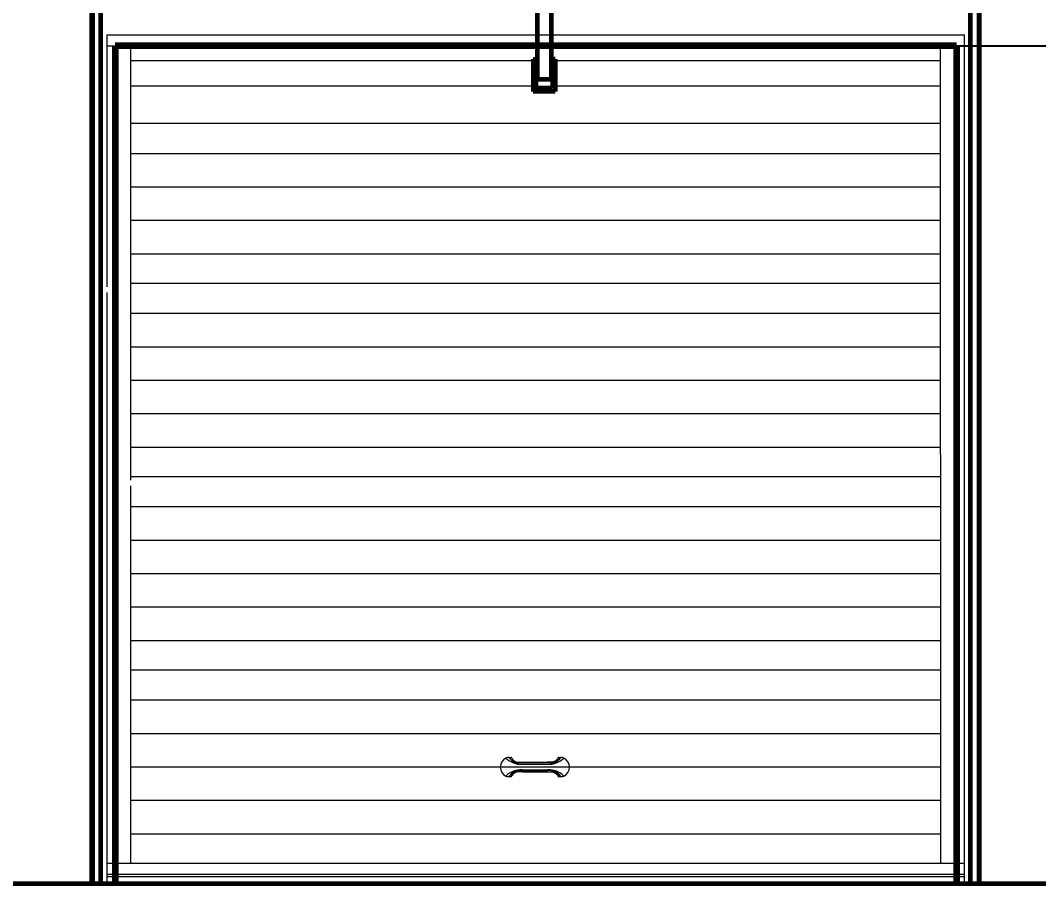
# Model space of a CAD drawing. Header units: millimetres. Extents: x 0 to 840, y 0 to 594.
# Drawn here: x 718.4 to 771.4, y 217.3 to 262.2 of the extents above; entities that cross this region are included whole.
import ezdxf

# ---------------------------------------------------------------- set-up
doc = ezdxf.new("R2010")
doc.units = ezdxf.units.MM
for name, pattern in [('K5LT_BASIC', [0]), ('K5LT_REINFORCED', [0]), ('K5LT_THIN', [0]), ('K5LT_THIN_INCLUDED_TO_HATCHING', [0])]:
    doc.linetypes.add(name, pattern=pattern)
doc.layers.add('Системный слой', color=7, linetype='Continuous')
doc.styles.add('KDIMTEXTSTYLE', font='GOST_AU.SHX', dxfattribs={"width": 0.96, "oblique": 15, "height": 5})
doc.dimstyles.new('KDIMSTYLE (0.03)', dxfattribs={"dimtxt": 5, "dimasz": 1, "dimexe": 2, "dimexo": 0, "dimgap": 1, "dimtad": 1, "dimlfac": 40, "dimtxsty": 'KDIMTEXTSTYLE', "dimsah": 1, "dimcen": 0, "dimdle": 1, "dimadec": 0, "dimazin": 0, "dimtfac": 0.667, "dimtmove": 0, "dimatfit": 3, "dimfxl": 1, "dimtvp": 1, "dimtolj": 1, "dimtzin": 0, "dimarcsym": 0})

# ---------------------------------------------------------------- blocks, each defined once
blk = doc.blocks.new('KDIMARROW_01')
at = {"layer": 'Системный слой'}
blk.add_hatch(color=0, dxfattribs=at).paths.add_polyline_path([(0, 0), (-5, 0.658), (-4.5, 0), (-5, -0.658)])
at = {"layer": 'Системный слой', "color": 0, "linetype": 'K5LT_THIN', "lineweight": 18}
for p, q in [((-4.5, 0), (-5, 0.658)), ((-5, 0.658), (0, 0)), ((0, 0), (-5, -0.658)), ((-5, -0.658), (-4.5, 0)), ((0, 0), (-1, 0))]:
    blk.add_line(p, q, dxfattribs=at)

msp = doc.modelspace()

# ---------------------------------------------------------------- linework, layer by layer
at = {"layer": 'Системный слой', "color": 5, "linetype": 'K5LT_BASIC', "lineweight": 60, "true_color": 0x0000ff}
for p, q in [((745.28288, 277.41126), (745.28476, 259.12916)), ((746.01788, 277.41126), (746.016, 259.12916)), ((722.10006, 217.25229), (722.10006, 265.11479)), ((722.13506, 265.11479), (722.13506, 217.25229)), ((722.57256, 217.25229), (722.57256, 265.11479)), ((767.84506, 217.25229), (767.84506, 265.11479)), ((768.28256, 265.11479), (768.28256, 217.25229)), ((768.31756, 217.25229), (768.31756, 265.11479)), ((745.07568, 260.16215), (745.07568, 258.48215)), ((745.07568, 260.16215), (745.28476, 260.16215)), ((745.28476, 259.93218), (745.21476, 259.93218)), ((745.21476, 259.93218), (745.21476, 259.55049)), ((746.22885, 260.16215), (746.01885, 260.16215)), ((746.01976, 259.93218), (746.08976, 259.93218)), ((746.08976, 259.93218), (746.08976, 259.55049)), ((746.22885, 260.16215), (746.22885, 258.48215)), ((745.28568, 259.55049), (745.12818, 259.55049)), ((745.12818, 259.55049), (745.12818, 259.34049)), ((745.12818, 259.34049), (745.28568, 259.34049)), ((745.21476, 259.34049), (745.21476, 258.67218)), ((746.01885, 259.55049), (746.17635, 259.55049)), ((746.17635, 259.34049), (746.01885, 259.34049)), ((746.08976, 259.34049), (746.08976, 258.67218)), ((746.17635, 259.55049), (746.17635, 259.34049)), ((745.21476, 258.67218), (746.08976, 258.67218)), ((745.28476, 259.12916), (746.01976, 259.12916)), ((746.22885, 258.48215), (745.07568, 258.48215)), ((708.58137, 217.25229), (782.71124, 217.25229))]:
    msp.add_line(p, q, dxfattribs=at)
at = {"layer": 'Системный слой', "color": 7, "linetype": 'K5LT_THIN_INCLUDED_TO_HATCHING', "lineweight": 18}
for p, q in [((722.88756, 261.4398), (728.23298, 261.43979)), ((722.88756, 261.4398), (722.88756, 248.31298)), ((728.23298, 261.43979), (759.09045, 261.43979)), ((756.08948, 261.43979), (767.53006, 261.43979)), ((767.53006, 217.25229), (767.53006, 261.43979)), ((722.88756, 260.86229), (728.23298, 260.86229)), ((724.13056, 238.25048), (724.13056, 260.86229)), ((728.23298, 260.86229), (759.09045, 260.86229)), ((756.08948, 260.86229), (767.53006, 260.86229)), ((766.3003, 218.31798), (766.28706, 260.86229)), ((745.03885, 260.08389), (724.1258, 260.08389)), ((745.07568, 260.08389), (745.03885, 260.08389)), ((766.2833, 260.08389), (746.22885, 260.08389)), ((745.03885, 258.76264), (724.1258, 258.76264)), ((745.07568, 258.76264), (745.03885, 258.76264)), ((766.2833, 258.76264), (746.22885, 258.76264)), ((766.30114, 256.81798), (724.14364, 256.81798)), ((766.2833, 255.24514), (724.1258, 255.24514)), ((766.2833, 253.50389), (724.1258, 253.50389)), ((766.2833, 251.76264), (724.1258, 251.76264)), ((766.2833, 250.02139), (724.1258, 250.02139)), ((766.2833, 250.02139), (724.1258, 250.02139)), ((724.1258, 248.50548), (766.28706, 248.50548)), ((722.88756, 248.02423), (722.88756, 244.51417)), ((766.2833, 246.92389), (724.1258, 246.92389)), ((766.2833, 245.18264), (724.1258, 245.18264)), ((722.88756, 244.51417), (722.88756, 217.25229)), ((766.2833, 243.44139), (724.1258, 243.44139)), ((766.2833, 241.70014), (724.1258, 241.70014)), ((766.2833, 239.95889), (724.1258, 239.95889)), ((724.13056, 238.44298), (766.28706, 238.44298)), ((724.13056, 227.89926), (724.13056, 237.96173)), ((766.2833, 236.86142), (724.1258, 236.86142)), ((766.2833, 235.12017), (724.1258, 235.12017)), ((766.2833, 233.37892), (724.1258, 233.37892)), ((766.2833, 231.63767), (724.1258, 231.63767)), ((766.2833, 229.89642), (724.1258, 229.89642)), ((724.13056, 228.38051), (766.28706, 228.38051)), ((724.1258, 218.31798), (724.13056, 227.89926)), ((766.3003, 226.79889), (724.1428, 226.79889)), ((766.3003, 225.05764), (724.1428, 225.05764)), ((766.3003, 223.31639), (724.1428, 223.31639)), ((766.3003, 221.57514), (724.12742, 221.57514)), ((766.3003, 219.83389), (724.1428, 219.83389)), ((722.90506, 218.31798), (767.53006, 218.31798)), ((722.88756, 217.61762), (728.23298, 217.61762)), ((722.90506, 217.74048), (728.23298, 217.74048)), ((728.23298, 217.74048), (759.09045, 217.74048)), ((728.23298, 217.61762), (759.09045, 217.61762)), ((756.08948, 217.74048), (767.53006, 217.74048)), ((756.08948, 217.61762), (767.53006, 217.61762)), ((722.88756, 217.25229), (728.23298, 217.25229)), ((728.23298, 217.25229), (759.09045, 217.25229)), ((756.08948, 217.25229), (767.53006, 217.25229))]:
    msp.add_line(p, q, dxfattribs=at)
at = {"layer": 'Системный слой', "color": 134, "linetype": 'K5LT_REINFORCED', "lineweight": 100, "true_color": 0x009696}
for p, q in [((767.11006, 260.86229), (723.32506, 260.86229)), ((723.32506, 260.86229), (723.32506, 217.25229)), ((767.11006, 260.86229), (767.11006, 217.25229))]:
    msp.add_line(p, q, dxfattribs=at)
at = {"layer": 'Системный слой', "color": 7, "linetype": 'K5LT_THIN', "lineweight": 18}
for p, q in [((743.80623, 223.82039), (743.92623, 223.82039)), ((746.40423, 223.82039), (746.52423, 223.82039)), ((744.50023, 223.5688), (745.83023, 223.5688)), ((744.50023, 223.56841), (745.83023, 223.56841)), ((744.50023, 223.49266), (745.83023, 223.49266)), ((744.50023, 223.46567), (745.3022, 223.46567)), ((744.50023, 223.17512), (745.94001, 223.17512)), ((745.3022, 223.46567), (745.83023, 223.46567)), ((745.3022, 223.17512), (745.83023, 223.17512)), ((743.80623, 222.82039), (743.92623, 222.82039)), ((744.50023, 223.14813), (745.83023, 223.14813)), ((744.50023, 223.07237), (745.83023, 223.07237)), ((744.50023, 223.07199), (745.83023, 223.07199)), ((746.36446, 222.85619), (746.36444, 222.8564)), ((746.40423, 222.82039), (746.52423, 222.82039))]:
    msp.add_line(p, q, dxfattribs=at)
for centre, radius, start, end in [((743.88423, 223.32039), 0.518, 115.989234, 244.010766), ((743.88423, 223.32039), 0.518, 115.989234, 244.010766), ((743.80623, 223.48039), 0.34, 90, 115.989234), ((743.80623, 223.48039), 0.34, 90, 115.989234), ((744.44534, 224.59057), 1.12624, 225.591974, 272.793459), ((744.46294, 224.31234), 0.82053, 216.837658, 272.60513), ((745.86753, 224.31234), 0.82053, 267.39487, 323.162342), ((745.88512, 224.59057), 1.12624, 267.206541, 314.408026), ((746.40423, 223.78039), 0.04, 90.02687, 174.635967), ((746.52423, 223.48039), 0.34, 64.010766, 90), ((746.52423, 223.48039), 0.34, 64.010766, 90), ((746.44623, 223.32039), 0.518, 295.989234, 64.010766), ((746.44623, 223.32039), 0.518, 295.989234, 64.010766), ((744.44534, 222.05022), 1.12624, 87.206541, 134.408026), ((745.88512, 222.05022), 1.12624, 45.591974, 92.793459), ((743.80623, 223.16039), 0.34, 244.010766, 270), ((743.80623, 223.16039), 0.34, 244.010766, 270), ((744.46294, 222.32844), 0.82053, 87.39487, 143.162342), ((743.92623, 222.86039), 0.04, 271.742182, 354.503979), ((745.86753, 222.32844), 0.82053, 36.837658, 92.60513), ((746.52423, 223.16039), 0.34, 270, 295.989234), ((746.52423, 223.16039), 0.34, 270, 295.989234)]:
    msp.add_arc(centre, radius, start, end, dxfattribs=at)
for points in [[(743.92628, 223.82039), (743.92626, 223.82039), (743.92625, 223.82039), (743.92623, 223.82039)], [(743.96603, 223.78436), (743.96602, 223.78441), (743.96602, 223.78442), (743.96602, 223.78441)], [(746.40421, 223.82039), (746.40422, 223.82039), (746.40423, 223.82039), (746.40423, 223.82039)], [(743.92623, 222.82039), (743.92663, 222.82039), (743.92704, 222.8204), (743.92745, 222.82041)], [(743.966, 222.85621), (743.96601, 222.85625), (743.96602, 222.85631), (743.96603, 222.8564)], [(746.40423, 222.82039), (746.40385, 222.82039), (746.40346, 222.8204), (746.40307, 222.82041)]]:
    msp.add_open_spline(points, degree=3, dxfattribs=at)
for points, knots in [([(743.96607, 223.78403), (743.96596, 223.78516), (743.9657, 223.78709), (743.96514, 223.7898), (743.96448, 223.79218), (743.96367, 223.79455), (743.96259, 223.79717), (743.96116, 223.79999), (743.95932, 223.80295), (743.95739, 223.80553), (743.95546, 223.80774), (743.95338, 223.80983), (743.95092, 223.81193), (743.94806, 223.81397), (743.94531, 223.81559), (743.94274, 223.81686), (743.94014, 223.81793), (743.93725, 223.81889), (743.93407, 223.81966), (743.93042, 223.82024), (743.92781, 223.82039), (743.92628, 223.82039)], [0, 0, 0, 0, 1.27743895, 2.19483287, 3.1228255, 4.06680779, 5.01618105, 6.29545014, 7.57963338, 8.86873078, 9.83859999, 10.80883171, 12.10079174, 13.38919639, 14.67404569, 15.63023441, 16.58268372, 17.83072746, 19.05886845, 20.26710668, 22, 22, 22, 22]), ([(743.96602, 223.78441), (743.96602, 223.78441), (743.96603, 223.78437), (743.96604, 223.78426), (743.96607, 223.78399), (743.96615, 223.78348), (743.96626, 223.78268), (743.96641, 223.78171), (743.9666, 223.78056), (743.96685, 223.77915), (743.96715, 223.77763), (743.96744, 223.77624), (743.9677, 223.77512), (743.96794, 223.77415), (743.96818, 223.77329), (743.96841, 223.77251), (743.96862, 223.77186), (743.96881, 223.7713), (743.969, 223.77078), (743.96921, 223.77025), (743.96949, 223.76958), (743.96991, 223.76866), (743.97054, 223.76738), (743.97145, 223.76563), (743.97265, 223.76341), (743.974, 223.76102), (743.97535, 223.75868), (743.97671, 223.7564), (743.97816, 223.75401), (743.97968, 223.75158), (743.98116, 223.74924), (743.98271, 223.74685), (743.98454, 223.74409), (743.98689, 223.74072), (743.98971, 223.73684), (743.99294, 223.73255), (743.99624, 223.72834), (743.99928, 223.72458), (744.00187, 223.72148), (744.00395, 223.71905), (744.00578, 223.71696), (744.00749, 223.71504), (744.00936, 223.71296), (744.01151, 223.71063), (744.01403, 223.70794), (744.01692, 223.70491), (744.0202, 223.70149), (744.024, 223.69756), (744.02784, 223.69359), (744.03114, 223.69017), (744.03384, 223.68736), (744.0362, 223.68491), (744.03856, 223.68245), (744.04084, 223.68006), (744.04329, 223.67749), (744.04608, 223.67457), (744.0496, 223.67088), (744.05367, 223.66662), (744.05808, 223.6621), (744.06228, 223.65791), (744.06607, 223.65426), (744.06938, 223.65118), (744.07265, 223.64824), (744.07599, 223.64538), (744.07936, 223.64263), (744.08255, 223.64017), (744.08538, 223.63811), (744.08801, 223.6363), (744.09046, 223.63471), (744.09307, 223.63311), (744.0959, 223.63145), (744.09928, 223.6296), (744.1031, 223.62761), (744.1074, 223.62546), (744.11207, 223.62317), (744.11678, 223.62086), (744.12134, 223.61859), (744.12553, 223.61646), (744.12973, 223.61427), (744.13412, 223.61185), (744.13904, 223.60902), (744.1442, 223.60602), (744.14947, 223.60302), (744.1549, 223.60007), (744.16078, 223.59709), (744.16695, 223.59424), (744.173, 223.59173), (744.17864, 223.5896), (744.1837, 223.58784), (744.18867, 223.58624), (744.19359, 223.5848), (744.19861, 223.58348), (744.20344, 223.58235), (744.20878, 223.58126), (744.21502, 223.58015), (744.22195, 223.57913), (744.22786, 223.5784), (744.23194, 223.57796), (744.23441, 223.57772), (744.23604, 223.57756), (744.23722, 223.57746), (744.23868, 223.57733), (744.2409, 223.57714), (744.24468, 223.57685), (744.25048, 223.57646), (744.25773, 223.57605), (744.26444, 223.57572), (744.26973, 223.57547), (744.27423, 223.57526), (744.27876, 223.57503), (744.2836, 223.57478), (744.28877, 223.57447), (744.29462, 223.57408), (744.30147, 223.5737), (744.30935, 223.57332), (744.31844, 223.57296), (744.32675, 223.57269), (744.3343, 223.57247), (744.34159, 223.57228), (744.35028, 223.57207), (744.35916, 223.57187), (744.36623, 223.57171), (744.37104, 223.57159), (744.37441, 223.57151), (744.37718, 223.57144), (744.37972, 223.57138), (744.3825, 223.57131), (744.38561, 223.57122), (744.38898, 223.57113), (744.39215, 223.57103), (744.39524, 223.57094), (744.39864, 223.57083), (744.40289, 223.57068), (744.40796, 223.5705), (744.41284, 223.57033), (744.41903, 223.57011), (744.4256, 223.56988), (744.43436, 223.5696), (744.44363, 223.56934), (744.45324, 223.56912), (744.46269, 223.56896), (744.47153, 223.56885), (744.48004, 223.56879), (744.48774, 223.56877), (744.49458, 223.56877), (744.49845, 223.56879), (744.50023, 223.5688)], [0, 0, 0, 0, 0.31427262, 0.84059729, 1.46724776, 2.25622401, 3.04007948, 3.70097282, 4.44114388, 5.40579413, 6.47413372, 7.52499178, 8.5354957, 9.55962344, 10.72934237, 11.79620321, 12.85018051, 13.82193201, 14.75362099, 15.74349209, 16.74020332, 17.78291133, 18.73246777, 19.72635675, 20.80773058, 21.88457763, 22.78697603, 23.7052495, 24.75772179, 25.79044128, 26.66864475, 27.46346745, 28.3991506, 29.49421371, 30.76991391, 32.06739277, 33.50616528, 34.83185556, 35.96646275, 37.11222411, 38.16818838, 39.2519956, 40.14335215, 41.10819037, 42.19047537, 43.16172424, 44.17681339, 45.29806055, 46.47500678, 47.47847447, 48.24867726, 49.10322274, 50.01518987, 50.97760412, 51.83182158, 52.85861147, 54.07526323, 55.60309726, 57.0956311, 58.53414705, 59.69098695, 60.71575772, 61.66300234, 62.81371518, 64.05514163, 65.25617839, 66.43273054, 67.47219816, 68.45954433, 69.28513128, 70.24930396, 71.25375587, 72.36985129, 73.5373338, 74.83360165, 76.21588698, 77.46654663, 78.69406121, 79.76477203, 80.93494824, 82.1955993, 83.44068404, 84.63417112, 85.92908389, 87.33182481, 88.80984485, 90.20660972, 91.39307872, 92.53482278, 93.55945714, 94.65331088, 95.54655505, 96.30608257, 96.9983821, 97.86028148, 98.85079366, 99.83039813, 100.57604111, 101.20739663, 101.88975612, 102.77478701, 103.51457289, 104.16265938, 104.84440571, 105.75482884, 106.76144256, 107.61032523, 108.25740965, 108.86111283, 109.6470104, 110.67293021, 111.88680913, 113.07299387, 114.2124081, 115.70427807, 117.09925262, 118.37805764, 119.08828268, 119.88217235, 120.91328264, 122.05773389, 123.0771015, 123.8470527, 124.56724929, 125.24556099, 125.88198781, 126.53381288, 127.32121309, 128.15046145, 129.00135854, 129.7575855, 130.51286931, 131.4281979, 132.38400947, 133.35086119, 134.05489925, 135.78121156, 137.05339516, 138.3704471, 139.66306928, 140.79315581, 142.03377425, 143.31156486, 144.59571799, 145.79482743, 147, 147, 147, 147]), ([(745.83023, 223.56841), (745.83907, 223.56833), (745.85507, 223.56833), (745.87654, 223.5687), (745.89437, 223.56923), (745.90916, 223.56978), (745.92081, 223.57025), (745.92992, 223.5706), (745.938, 223.57089), (745.94676, 223.57115), (745.95843, 223.57147), (745.97429, 223.57186), (745.99349, 223.57232), (746.01283, 223.57291), (746.02796, 223.57357), (746.03869, 223.57418), (746.04635, 223.57468), (746.0542, 223.57508), (746.06376, 223.57549), (746.07596, 223.576), (746.09048, 223.57677), (746.10528, 223.57796), (746.11848, 223.57955), (746.12859, 223.58118), (746.13646, 223.58276), (746.14372, 223.5845), (746.15154, 223.58669), (746.15988, 223.58943), (746.16757, 223.59232), (746.1745, 223.59532), (746.18069, 223.59839), (746.18668, 223.60175), (746.19267, 223.60545), (746.1985, 223.60922), (746.20417, 223.61279), (746.20918, 223.61567), (746.21421, 223.61822), (746.21968, 223.62082), (746.22655, 223.62383), (746.23518, 223.62735), (746.24551, 223.63134), (746.25668, 223.63583), (746.26678, 223.64049), (746.275, 223.64512), (746.28105, 223.64929), (746.28555, 223.65305), (746.28898, 223.65643), (746.29195, 223.65988), (746.29505, 223.66389), (746.29838, 223.66856), (746.30189, 223.67374), (746.30601, 223.67979), (746.31122, 223.68683), (746.31775, 223.69475), (746.3246, 223.70224), (746.33099, 223.70876), (746.33685, 223.71445), (746.34253, 223.71997), (746.34886, 223.72628), (746.35546, 223.73327), (746.36215, 223.74096), (746.36772, 223.74789), (746.37206, 223.75367), (746.37544, 223.75842), (746.37819, 223.7628), (746.3809, 223.76742), (746.38367, 223.77228), (746.38662, 223.77749), (746.38936, 223.78233), (746.39167, 223.78637), (746.39341, 223.78935), (746.3948, 223.79168), (746.39625, 223.79406), (746.39798, 223.79691), (746.4, 223.80041), (746.40203, 223.80444), (746.40381, 223.80877), (746.405, 223.81278), (746.40551, 223.81612), (746.40543, 223.81857), (746.40493, 223.82006), (746.40447, 223.8204), (746.40423, 223.82039)], [0, 0, 0, 0, 1.98800441, 3.72590676, 5.27922218, 6.55662777, 7.6134931, 8.38430305, 9.00019282, 9.78530737, 10.73964672, 12.14825167, 14.06348095, 15.93539283, 17.4391342, 18.25986839, 18.94753713, 19.60615876, 20.45941432, 21.62508372, 23.04403888, 24.61153316, 25.95563208, 27.00388116, 27.71613399, 28.41995345, 29.35625023, 30.34844239, 31.35522834, 32.1683718, 33.01109504, 33.8560071, 34.69902495, 35.62029981, 36.40684998, 37.09501856, 37.61229145, 38.26650269, 39.01986298, 39.90932173, 41.02845159, 42.23493148, 43.45123692, 44.43670794, 45.31097663, 46.00386461, 46.5936787, 47.16959379, 47.84236335, 48.67894525, 49.55857348, 50.49696288, 51.82154039, 53.3454776, 54.9336668, 56.19112605, 57.26971285, 58.45112028, 59.5659302, 61.09168997, 62.64460322, 64.21386752, 65.39526711, 66.38969039, 67.44266881, 68.46877966, 69.75582258, 71.14860701, 72.60544109, 73.6888819, 74.44479241, 75.01662559, 75.59453315, 76.26587401, 76.99673182, 77.85892372, 78.73548014, 79.64877367, 80.50824096, 81.34558608, 82.17655725, 83, 83, 83, 83]), ([(746.36444, 223.7844), (746.36443, 223.78433), (746.36439, 223.78401), (746.36426, 223.78309), (746.36406, 223.78173), (746.36379, 223.78016), (746.36348, 223.77847), (746.36314, 223.77678), (746.36279, 223.77521), (746.36247, 223.77393), (746.36219, 223.77296), (746.36196, 223.7722), (746.36177, 223.77162), (746.36159, 223.77112), (746.36143, 223.77069), (746.36127, 223.77029), (746.3611, 223.76988), (746.36083, 223.76926), (746.36038, 223.76829), (746.35968, 223.76689), (746.35868, 223.765), (746.35738, 223.76263), (746.35572, 223.75972), (746.35357, 223.75608), (746.35074, 223.75148), (746.3477, 223.74673), (746.34474, 223.74236), (746.34168, 223.73809), (746.33843, 223.73374), (746.3353, 223.7297), (746.33287, 223.72666), (746.33091, 223.72427), (746.32916, 223.72215), (746.32737, 223.72004), (746.3255, 223.71788), (746.32323, 223.71531), (746.32017, 223.71194), (746.31648, 223.70797), (746.31275, 223.70407), (746.30931, 223.70051), (746.30597, 223.69706), (746.30248, 223.69345), (746.29907, 223.68991), (746.29567, 223.68638), (746.29217, 223.68272), (746.2882, 223.67857), (746.28418, 223.67436), (746.28039, 223.67038), (746.27745, 223.66732), (746.27511, 223.6649), (746.27326, 223.66301), (746.27149, 223.66121), (746.26973, 223.65946), (746.26794, 223.6577), (746.2661, 223.6559), (746.26417, 223.65406), (746.26206, 223.65209), (746.25976, 223.64998), (746.25723, 223.64773), (746.25446, 223.64537), (746.25139, 223.64286), (746.24804, 223.64026), (746.24448, 223.63767), (746.24104, 223.63536), (746.23805, 223.6335), (746.23559, 223.63205), (746.23353, 223.63089), (746.23155, 223.62981), (746.22944, 223.62869), (746.22683, 223.62735), (746.2236, 223.62573), (746.21986, 223.62389), (746.21589, 223.62194), (746.21183, 223.61994), (746.20758, 223.61781), (746.20317, 223.61555), (746.1986, 223.61312), (746.19387, 223.61043), (746.18891, 223.60756), (746.1837, 223.60455), (746.17829, 223.60153), (746.17272, 223.5986), (746.16693, 223.59578), (746.16108, 223.5932), (746.15548, 223.59096), (746.15028, 223.58905), (746.1453, 223.58735), (746.14017, 223.58575), (746.13502, 223.58429), (746.13019, 223.58308), (746.12588, 223.58211), (746.12139, 223.58121), (746.11597, 223.58025), (746.10977, 223.5793), (746.10413, 223.57858), (746.10019, 223.57814), (746.09761, 223.57787), (746.09587, 223.5777), (746.09444, 223.57757), (746.09333, 223.57747), (746.09206, 223.57735), (746.09037, 223.57721), (746.08775, 223.577), (746.08365, 223.5767), (746.07747, 223.57631), (746.07082, 223.57595), (746.06557, 223.5757), (746.06184, 223.57552), (746.05895, 223.57538), (746.05646, 223.57527), (746.05425, 223.57516), (746.05203, 223.57505), (746.04933, 223.57491), (746.04577, 223.57471), (746.04119, 223.57443), (746.03559, 223.57406), (746.02913, 223.5737), (746.02197, 223.57336), (746.01355, 223.57302), (746.00411, 223.5727), (745.9941, 223.57241), (745.9851, 223.57219), (745.97714, 223.572), (745.97046, 223.57185), (745.96461, 223.57171), (745.95961, 223.5716), (745.95493, 223.57149), (745.95061, 223.57138), (745.94644, 223.57127), (745.94242, 223.57116), (745.93737, 223.57101), (745.93253, 223.57085), (745.92686, 223.57066), (745.92223, 223.5705), (745.91707, 223.57031), (745.91157, 223.57012), (745.90568, 223.56992), (745.89981, 223.56972), (745.89363, 223.56954), (745.88686, 223.56935), (745.87916, 223.56917), (745.87141, 223.56901), (745.86403, 223.5689), (745.85669, 223.56882), (745.8493, 223.56876), (745.84224, 223.56875), (745.8367, 223.56876), (745.8328, 223.56878), (745.83098, 223.56879), (745.83023, 223.5688)], [0, 0, 0, 0, 0.93173979, 2.10999732, 3.22379204, 4.27535162, 5.39172588, 6.64545604, 7.88394468, 9.11234337, 10.22799183, 11.2605053, 12.37969888, 13.48636742, 14.6281773, 15.48543717, 16.50697832, 17.51242406, 18.47998082, 19.39546015, 20.4497961, 21.5696125, 22.53706388, 23.85149737, 25.43282738, 27.04155082, 28.25730939, 29.44926905, 30.98926377, 32.40129299, 33.60644009, 34.55270461, 35.63538317, 36.56847537, 37.31489116, 38.11399404, 39.14131582, 40.35604689, 41.43961832, 42.36492267, 43.3638994, 44.52686199, 45.74703052, 46.79003475, 47.9567091, 49.22124097, 50.70782621, 51.95470384, 53.09525488, 53.90162803, 54.70044204, 55.4919612, 56.28733308, 56.99204494, 57.62610802, 58.26174627, 58.93413353, 59.63672288, 60.38168308, 61.28835252, 62.37676934, 63.70760711, 65.23519296, 66.86452542, 68.26257003, 69.31890392, 70.30636718, 71.25274907, 72.15804962, 72.9912317, 73.97356009, 74.99155267, 75.93896601, 76.95807898, 78.05271457, 79.14560348, 80.23922592, 81.36199723, 82.55922522, 83.79967606, 85.08054683, 86.34612337, 87.56582295, 88.79513127, 89.93027129, 90.91383397, 91.88737145, 92.94713861, 94.00823488, 94.85799565, 95.51729392, 96.13322491, 96.9067473, 97.86743641, 98.80524284, 99.54443422, 100.06357857, 100.59963629, 101.19261321, 102.02526068, 102.73864386, 103.36720407, 103.84521391, 104.56453314, 105.51742003, 106.46476781, 107.19527449, 107.7340819, 108.27864581, 108.92964218, 109.59046674, 110.23131603, 110.99327893, 111.8820177, 112.94651601, 114.11389016, 115.26671014, 116.36602588, 117.463146, 118.78977153, 120.06356583, 121.3324082, 122.42949694, 123.57342227, 124.59291626, 125.67828917, 126.829541, 128.11792074, 129.29136353, 130.44298853, 131.51386608, 133.51104226, 134.44372485, 135.41014911, 136.41031504, 137.46506489, 138.47736219, 139.44104185, 140.22179801, 141.10307626, 142.07671123, 143.0710703, 143.93505882, 144.85643982, 146.0535659, 147.31688094, 148.56100218, 149.37072066, 150, 150, 150, 150]), ([(744.50023, 223.07237), (744.49543, 223.0724), (744.48623, 223.07244), (744.47309, 223.07243), (744.46135, 223.07233), (744.45006, 223.07216), (744.43779, 223.07189), (744.42453, 223.07149), (744.41152, 223.07103), (744.40097, 223.07064), (744.39232, 223.07035), (744.38382, 223.07009), (744.37252, 223.06976), (744.35762, 223.06935), (744.33978, 223.06883), (744.32229, 223.06822), (744.30795, 223.06759), (744.29781, 223.06705), (744.28895, 223.06647), (744.27952, 223.06589), (744.26785, 223.06548), (744.25611, 223.06509), (744.24391, 223.06451), (744.23184, 223.06356), (744.21994, 223.06209), (744.2094, 223.06027), (744.2007, 223.05839), (744.19309, 223.05645), (744.18601, 223.05428), (744.17852, 223.05169), (744.17104, 223.04884), (744.16345, 223.04572), (744.15652, 223.04256), (744.15009, 223.03924), (744.14422, 223.03582), (744.13842, 223.03203), (744.13276, 223.02801), (744.12731, 223.02405), (744.12234, 223.02063), (744.11766, 223.01775), (744.11253, 223.0151), (744.10644, 223.01233), (744.0989, 223.00936), (744.09019, 223.00638), (744.0807, 223.00336), (744.07157, 223.00028), (744.06358, 222.99704), (744.05674, 222.99354), (744.05118, 222.98985), (744.04677, 222.98609), (744.04346, 222.9826), (744.04068, 222.9791), (744.03745, 222.97489), (744.0333, 222.96944), (744.02758, 222.96245), (744.02052, 222.95447), (744.01281, 222.9464), (744.00572, 222.93934), (744.00021, 222.93395), (743.9958, 222.92969), (743.99155, 222.92549), (743.98623, 222.91983), (743.97963, 222.91201), (743.97268, 222.90276), (743.9666, 222.89405), (743.96199, 222.88739), (743.95833, 222.88233), (743.95503, 222.87786), (743.95135, 222.873), (743.94717, 222.86763), (743.94291, 222.86209), (743.93924, 222.85707), (743.93655, 222.85308), (743.93479, 222.85019), (743.93351, 222.84787), (743.93221, 222.84525), (743.93083, 222.8419), (743.92949, 222.83783), (743.92841, 222.83352), (743.92764, 222.82958), (743.9271, 222.82645), (743.92671, 222.8242), (743.92644, 222.82264), (743.92621, 222.82151), (743.9261, 222.82079), (743.92612, 222.82045), (743.92619, 222.82039), (743.92623, 222.82039)], [0, 0, 0, 0, 1.24660343, 2.3324228, 3.2722368, 4.18498527, 5.21332604, 6.52395889, 7.83466491, 8.90111125, 9.56475198, 10.33559516, 11.35939286, 12.83609269, 14.61072762, 16.43902224, 17.83144687, 18.75702362, 19.4112142, 20.46724629, 21.58907499, 22.92051467, 24.09729472, 25.48858658, 26.89776258, 28.10778311, 29.07244741, 29.84930537, 30.68396259, 31.5018879, 32.4298935, 33.28184583, 34.15939936, 34.92967601, 35.71335099, 36.49785044, 37.3585208, 38.17756341, 38.89399102, 39.48764549, 40.09044346, 40.85375226, 41.70836623, 42.7387503, 43.83865352, 44.96522277, 46.00078056, 46.93208861, 47.91016983, 48.7352434, 49.44482076, 50.06883065, 50.78592918, 51.87134834, 53.19051388, 54.84415059, 56.59488576, 58.0701171, 59.20392401, 59.97879645, 60.81205594, 61.89235093, 63.48801438, 65.53348916, 67.41040152, 68.82019176, 69.82663345, 70.88417593, 72.08420561, 73.56792686, 75.27909915, 76.92319705, 78.16144212, 78.99286073, 79.62059189, 80.31715271, 81.22158758, 82.30447068, 83.41292499, 84.40794183, 85.24583865, 85.89694615, 86.40577676, 86.85325322, 87.32060205, 87.70787447, 88, 88, 88, 88]), ([(744.50023, 223.07199), (744.50001, 223.07199), (744.49887, 223.07199), (744.49561, 223.07201), (744.49135, 223.07202), (744.48638, 223.07203), (744.48114, 223.07203), (744.47595, 223.07203), (744.47054, 223.072), (744.46456, 223.07197), (744.45824, 223.07191), (744.45188, 223.07182), (744.44484, 223.07171), (744.43635, 223.07153), (744.42665, 223.07129), (744.4174, 223.07101), (744.4102, 223.07078), (744.40466, 223.0706), (744.4004, 223.07047), (744.39705, 223.07036), (744.39419, 223.07027), (744.39106, 223.07017), (744.38706, 223.07006), (744.38254, 223.06993), (744.37846, 223.06982), (744.37393, 223.0697), (744.36882, 223.06956), (744.36285, 223.0694), (744.35614, 223.06922), (744.34855, 223.06901), (744.33979, 223.06875), (744.32978, 223.06842), (744.32005, 223.06805), (744.31149, 223.06768), (744.30448, 223.06733), (744.29835, 223.06699), (744.29297, 223.06665), (744.28798, 223.06632), (744.2833, 223.06603), (744.27863, 223.0658), (744.27387, 223.0656), (744.26915, 223.06542), (744.26458, 223.06525), (744.26001, 223.06507), (744.25483, 223.06484), (744.24865, 223.06451), (744.24213, 223.06404), (744.23634, 223.06351), (744.23112, 223.06292), (744.22571, 223.0622), (744.21986, 223.06127), (744.21397, 223.06015), (744.20841, 223.05893), (744.2031, 223.0576), (744.19795, 223.05612), (744.19268, 223.05436), (744.18746, 223.05241), (744.18275, 223.0505), (744.17835, 223.04859), (744.17415, 223.04666), (744.16977, 223.04451), (744.16528, 223.04215), (744.1605, 223.03943), (744.15591, 223.03665), (744.15158, 223.0339), (744.1476, 223.03131), (744.14375, 223.02879), (744.13968, 223.02613), (744.13553, 223.02348), (744.13129, 223.02093), (744.12695, 223.01851), (744.12257, 223.01625), (744.11814, 223.01411), (744.11374, 223.0121), (744.10934, 223.01017), (744.10502, 223.00833), (744.10105, 223.00666), (744.09752, 223.00516), (744.09439, 223.00378), (744.09132, 223.00236), (744.08833, 223.0009), (744.08536, 222.99933), (744.08232, 222.99759), (744.07929, 222.99571), (744.0764, 222.99375), (744.07394, 222.99196), (744.07192, 222.9904), (744.07003, 222.98887), (744.06793, 222.98711), (744.06552, 222.98498), (744.0631, 222.98277), (744.06107, 222.98087), (744.05929, 222.9792), (744.05749, 222.97748), (744.05557, 222.97563), (744.05333, 222.97345), (744.05047, 222.97065), (744.04677, 222.96699), (744.04218, 222.96241), (744.03708, 222.95728), (744.03169, 222.95181), (744.02672, 222.9467), (744.02258, 222.94237), (744.0193, 222.93889), (744.0166, 222.93596), (744.01422, 222.93325), (744.01183, 222.93043), (744.00916, 222.92714), (744.00594, 222.92302), (744.00203, 222.91782), (743.99767, 222.91182), (743.9937, 222.90624), (743.99054, 222.90179), (743.98784, 222.89803), (743.98525, 222.89446), (743.9826, 222.8908), (743.98019, 222.8875), (743.97815, 222.88469), (743.97639, 222.88223), (743.97479, 222.87997), (743.9734, 222.87794), (743.9723, 222.87627), (743.97138, 222.87481), (743.97062, 222.87353), (743.97007, 222.87257), (743.96978, 222.87202), (743.96962, 222.87167), (743.96948, 222.87134), (743.9693, 222.87087), (743.96904, 222.87013), (743.96868, 222.86899), (743.96821, 222.86734), (743.96778, 222.86559), (743.96747, 222.86427), (743.9673, 222.86347), (743.96718, 222.86293), (743.96709, 222.86251), (743.96702, 222.86213), (743.96693, 222.86171), (743.96683, 222.86119), (743.9667, 222.8605), (743.96653, 222.85957), (743.96635, 222.85852), (743.9662, 222.8576), (743.96609, 222.8569), (743.96603, 222.8564), (743.966, 222.85617), (743.966, 222.85618), (743.966, 222.85621)], [0, 0, 0, 0, 0.92665801, 1.73564814, 2.50171439, 3.28833827, 4.06822993, 4.76664534, 5.54113037, 6.46475669, 7.39735573, 8.22366542, 9.00512841, 10.02893031, 11.30352546, 12.58159192, 13.76983823, 14.80841943, 15.77546271, 16.64682976, 17.41872229, 18.15311059, 19.23546991, 20.54406587, 21.83886341, 22.82848091, 23.7608153, 24.75522062, 25.71504333, 26.58121237, 27.59778214, 28.73879522, 29.92142442, 30.93637, 31.95192195, 33.00370064, 34.08026593, 35.02697291, 35.95293463, 36.83430803, 37.82636821, 38.90570415, 39.95632102, 40.80822875, 41.66680852, 42.76519764, 43.89856932, 44.82304715, 45.59952391, 46.55958425, 47.69996194, 48.804835, 49.810473, 50.71965459, 51.67393601, 52.66890216, 53.8153755, 55.06724139, 56.26885673, 57.55613571, 58.8171487, 60.08835581, 61.14727856, 62.21150899, 63.19934233, 64.08700794, 65.01737252, 66.08814309, 67.30508256, 68.4424965, 69.64394751, 70.93079254, 72.08429026, 73.20839995, 74.24464683, 75.26345794, 76.44485825, 77.59436861, 78.81522803, 79.84693985, 80.85364012, 81.92112415, 82.87578225, 83.87581635, 84.87575363, 85.80388554, 86.56370814, 87.33004545, 88.38335871, 89.63282456, 90.7344934, 91.53074044, 92.31014701, 93.19451485, 94.0908221, 94.86039821, 95.78803774, 96.95683309, 98.20470509, 99.66488879, 101.22081403, 102.82483745, 104.16635643, 105.32434227, 106.38581997, 107.33615921, 108.31169385, 109.56763356, 111.01468916, 112.60147661, 114.17372505, 115.57008956, 116.72006132, 117.58631168, 118.66659877, 119.93008998, 121.22326489, 122.26963337, 123.26413307, 124.3683398, 125.46406388, 126.50888961, 127.49476159, 128.74102507, 130.13287431, 131.5104693, 132.69943079, 133.73565507, 134.68896693, 135.56195618, 136.42128707, 137.38113471, 138.41482433, 139.24800274, 139.85651006, 140.3455539, 141.05445825, 141.84936153, 142.56165268, 143.08177605, 143.62952264, 144.34914515, 145.17152745, 145.98950607, 146.76866863, 147.60801437, 148.43631757, 149, 149, 149, 149]), ([(745.83023, 223.07237), (745.83955, 223.07247), (745.85642, 223.07251), (745.87953, 223.07221), (745.89869, 223.07172), (745.91478, 223.07117), (745.92672, 223.07074), (745.93602, 223.07041), (745.94356, 223.07018), (745.95185, 223.06994), (745.96264, 223.06963), (745.9772, 223.06923), (745.99415, 223.06872), (746.01052, 223.06813), (746.02352, 223.06754), (746.03358, 223.067), (746.04201, 223.06643), (746.05019, 223.06595), (746.05826, 223.06563), (746.06691, 223.06533), (746.07664, 223.06499), (746.08795, 223.06442), (746.10055, 223.06338), (746.11327, 223.06169), (746.12503, 223.05948), (746.1349, 223.05716), (746.14337, 223.05464), (746.15173, 223.05178), (746.15999, 223.04862), (746.16825, 223.04519), (746.17537, 223.04186), (746.18186, 223.03841), (746.18766, 223.03493), (746.19343, 223.03107), (746.19911, 223.02698), (746.20464, 223.02299), (746.20984, 223.01951), (746.21506, 223.01652), (746.22108, 223.01361), (746.22808, 223.01068), (746.23642, 223.00766), (746.24543, 223.00474), (746.25478, 223.00171), (746.26323, 222.9986), (746.27059, 222.99524), (746.2765, 222.9918), (746.28111, 222.98836), (746.28476, 222.98502), (746.28786, 222.98159), (746.29085, 222.97772), (746.29407, 222.97348), (746.29808, 222.96831), (746.30336, 222.96189), (746.31005, 222.95437), (746.31725, 222.94683), (746.3238, 222.94027), (746.32936, 222.93482), (746.33423, 222.93011), (746.33901, 222.9254), (746.34419, 222.91987), (746.35029, 222.91267), (746.35682, 222.90408), (746.36285, 222.89552), (746.36753, 222.88875), (746.37121, 222.88356), (746.37454, 222.87907), (746.37815, 222.87425), (746.38237, 222.86881), (746.38664, 222.86328), (746.39035, 222.85828), (746.393, 222.85445), (746.39478, 222.85167), (746.39609, 222.84946), (746.39742, 222.84699), (746.39897, 222.84364), (746.40051, 222.8394), (746.40177, 222.8348), (746.40265, 222.83054), (746.40324, 222.82719), (746.40364, 222.82481), (746.40393, 222.82314), (746.40419, 222.82182), (746.40436, 222.82088), (746.40436, 222.82047), (746.40428, 222.82039), (746.40424, 222.82039)], [0, 0, 0, 0, 2.16092072, 4.06446289, 5.90865023, 7.30120488, 8.49950536, 9.23626172, 9.90169526, 10.60223109, 11.55079252, 12.90896014, 14.64205021, 16.25360695, 17.48584417, 18.33271811, 19.14702749, 19.95172085, 20.74137712, 21.52684075, 22.5344024, 23.71326875, 25.07701617, 26.60815431, 27.91806488, 28.98232707, 29.86734029, 30.74450228, 31.79719373, 32.66740082, 33.57427922, 34.32896456, 35.09483193, 35.86224456, 36.71802546, 37.5283408, 38.23050374, 38.86817306, 39.5538807, 40.42020029, 41.30713281, 42.37483771, 43.4271662, 44.49911914, 45.43919153, 46.36539886, 47.15206195, 47.80658084, 48.48916495, 49.19567321, 49.99779166, 50.86964297, 52.09766988, 53.64451223, 55.22792199, 56.55426192, 57.58920612, 58.56201905, 59.50831316, 60.54678189, 61.90620227, 63.76125373, 65.55721414, 66.99042301, 67.97929507, 68.97522343, 70.14838112, 71.55433968, 73.264291, 74.80603551, 75.99457674, 76.74335838, 77.33937184, 78.0150607, 78.93407767, 80.04691847, 81.23030987, 82.27124096, 83.13444811, 83.78039934, 84.25845286, 84.73005675, 85.26330571, 85.71329322, 86, 86, 86, 86]), ([(745.83023, 223.07199), (745.83036, 223.07199), (745.8324, 223.072), (745.83794, 223.07204), (745.84364, 223.07205), (745.84938, 223.07206), (745.85573, 223.07204), (745.8627, 223.07201), (745.86966, 223.07194), (745.87662, 223.07185), (745.88393, 223.07173), (745.89203, 223.07157), (745.89999, 223.07138), (745.90727, 223.07118), (745.91365, 223.07098), (745.91947, 223.0708), (745.92498, 223.07062), (745.92999, 223.07046), (745.93467, 223.07031), (745.93893, 223.07019), (745.94309, 223.07006), (745.9476, 223.06994), (745.95283, 223.0698), (745.95906, 223.06963), (745.96568, 223.06945), (745.97279, 223.06926), (745.98017, 223.06906), (745.98819, 223.06883), (745.99683, 223.06855), (746.00628, 223.06822), (746.01538, 223.06785), (746.02295, 223.06749), (746.02888, 223.06717), (746.03407, 223.06687), (746.03932, 223.06653), (746.04462, 223.06617), (746.05038, 223.06587), (746.05667, 223.0656), (746.06354, 223.06534), (746.07004, 223.06509), (746.07633, 223.0648), (746.0828, 223.06444), (746.08984, 223.06392), (746.09661, 223.06325), (746.1027, 223.06249), (746.10833, 223.06164), (746.11416, 223.06061), (746.11988, 223.05942), (746.12564, 223.05805), (746.13134, 223.05649), (746.13711, 223.0546), (746.14223, 223.05271), (746.14648, 223.051), (746.15025, 223.04941), (746.154, 223.04774), (746.15787, 223.04591), (746.16183, 223.04392), (746.16604, 223.04167), (746.17071, 223.03899), (746.17572, 223.03593), (746.18113, 223.03245), (746.18627, 223.02907), (746.19099, 223.02599), (746.19491, 223.02351), (746.19832, 223.02144), (746.20151, 223.01961), (746.20477, 223.01786), (746.20826, 223.01608), (746.21225, 223.01415), (746.21681, 223.01205), (746.22198, 223.0098), (746.22719, 223.0076), (746.23193, 223.0056), (746.23586, 223.00388), (746.23923, 223.00232), (746.24226, 223.00083), (746.24502, 222.99937), (746.24765, 222.99788), (746.25036, 222.99623), (746.2533, 222.99429), (746.25618, 222.99222), (746.25876, 222.99023), (746.26106, 222.98836), (746.26351, 222.98626), (746.26616, 222.98388), (746.26911, 222.98115), (746.27242, 222.97801), (746.27612, 222.97444), (746.27984, 222.9708), (746.28351, 222.96717), (746.28715, 222.96354), (746.29091, 222.95977), (746.29477, 222.95587), (746.29865, 222.95193), (746.30225, 222.94824), (746.30564, 222.94472), (746.30893, 222.94126), (746.31223, 222.93776), (746.31553, 222.93409), (746.31902, 222.92998), (746.32263, 222.92547), (746.32654, 222.92037), (746.33063, 222.91481), (746.33488, 222.90889), (746.33903, 222.90305), (746.34296, 222.89756), (746.34661, 222.89253), (746.34992, 222.88798), (746.35281, 222.884), (746.3552, 222.88065), (746.35703, 222.87798), (746.35835, 222.87599), (746.35926, 222.87452), (746.35986, 222.87351), (746.36026, 222.87281), (746.36052, 222.87232), (746.36071, 222.87195), (746.36084, 222.87168), (746.36095, 222.87143), (746.36106, 222.87115), (746.36119, 222.87081), (746.36134, 222.87038), (746.36154, 222.86978), (746.36176, 222.86906), (746.362, 222.86824), (746.36227, 222.86724), (746.36258, 222.86601), (746.36288, 222.86477), (746.36308, 222.86387), (746.36321, 222.86326), (746.36331, 222.8628), (746.36339, 222.8624), (746.36347, 222.86201), (746.36356, 222.86158), (746.36366, 222.86108), (746.36378, 222.86045), (746.36394, 222.85955), (746.36411, 222.85855), (746.36425, 222.85772), (746.36434, 222.85713), (746.3644, 222.85666), (746.36446, 222.85626), (746.36447, 222.85616), (746.36446, 222.85619)], [0, 0, 0, 0, 1.27887486, 2.34578283, 3.10217829, 3.87059357, 4.79625793, 5.82063025, 6.80017368, 7.62910765, 8.53406218, 9.51503727, 10.59175451, 11.5319034, 12.46919608, 13.52985483, 14.66895596, 15.85358192, 16.84881606, 17.88679239, 18.87971758, 19.82153757, 20.94681994, 22.05536601, 23.23723382, 24.32865967, 25.53409213, 26.63744053, 27.76046151, 28.91270246, 30.12821336, 31.10757899, 31.82400082, 32.57122177, 33.42289959, 34.32815793, 35.24129457, 36.38601952, 37.56424675, 38.70846775, 39.56771111, 40.53409588, 41.66387959, 42.76143143, 43.68359473, 44.62569502, 45.69566203, 46.89349577, 47.87384945, 48.94491743, 50.0126347, 51.04988512, 51.87219073, 52.61392188, 53.56287769, 54.63480984, 55.68376737, 56.76198167, 57.92069852, 59.17469692, 60.30482616, 61.47334214, 62.48081319, 63.47042298, 64.3688464, 65.30091482, 66.26396749, 67.2026422, 68.24964255, 69.55863102, 70.88327675, 72.28826651, 73.4490902, 74.47060409, 75.50179027, 76.54457925, 77.60037159, 78.47384069, 79.33160529, 80.31663864, 81.37218635, 82.26003499, 83.14102482, 84.16684114, 85.50694427, 86.86263471, 88.11420259, 89.21098077, 90.21813204, 91.17485637, 92.10218292, 93.06934296, 94.22889914, 95.3654732, 96.47906514, 97.49833127, 98.53171474, 99.63538283, 100.79823677, 102.02081155, 103.53192573, 105.0865784, 106.84586709, 108.65919747, 110.37808258, 112.02005877, 113.55705644, 115.07958169, 116.64792166, 118.11171868, 119.55648684, 120.89659697, 122.02371831, 123.10782756, 124.04503321, 124.98770177, 125.86954168, 126.84294524, 127.72291174, 128.55310355, 129.2340494, 130.03568672, 130.81799538, 131.51544942, 132.04311211, 132.60889535, 133.37417075, 134.15049114, 134.83190012, 135.28679728, 135.8165906, 136.55513502, 137.32688353, 137.97847126, 138.4141079, 138.90588669, 139.58514907, 140.39483238, 141.13238213, 141.70686097, 142.30519878, 143.06008672, 144, 144, 144, 144]), ([(746.36441, 222.85665), (746.36451, 222.85556), (746.36477, 222.85366), (746.36533, 222.85098), (746.36598, 222.8486), (746.36679, 222.84623), (746.36788, 222.84362), (746.3693, 222.84079), (746.37114, 222.83783), (746.37307, 222.83525), (746.37501, 222.83304), (746.37709, 222.83096), (746.37954, 222.82885), (746.3824, 222.82681), (746.38515, 222.82519), (746.38772, 222.82393), (746.39032, 222.82285), (746.39321, 222.82189), (746.39639, 222.82112), (746.39968, 222.8206), (746.40191, 222.82044), (746.40307, 222.82041)], [0, 0, 0, 0, 1.26578421, 2.20260873, 3.15025642, 4.11423244, 5.08371362, 6.39007787, 7.70146037, 9.01786111, 10.00827234, 10.99905376, 12.31837775, 13.63407108, 14.94613373, 15.92257472, 16.89519709, 18.16967465, 19.42382791, 20.65765686, 22, 22, 22, 22])]:
    msp.add_open_spline(points, degree=3, knots=knots, dxfattribs=at)

# ---------------------------------------------------------------- dimensions: what is measured, and where the dimension line sits
at = {"layer": 'Системный слой', "color": 7}
msp.add_linear_dim(base=(795.69236, 260.86229), p1=(767.42584, 275.74222), p2=(767.11006, 260.86229), angle=90, location=(795.69236, 268.30225), text='\\H5.0;\\W0.965;\\Q15;\\H5.0;\\W0.965;\\Q15;\\Q15;h+30', dimstyle='KDIMSTYLE (0.03)', override={"dimexo": 0, "dimblk1": 'KDIMARROW_01', "dimblk2": 'KDIMARROW_01', "dimse1": 0, "dimse2": 0, "dimclrt": 7, "dimtolj": 1}, dxfattribs=at).render()

doc.saveas('drawing.dxf')
